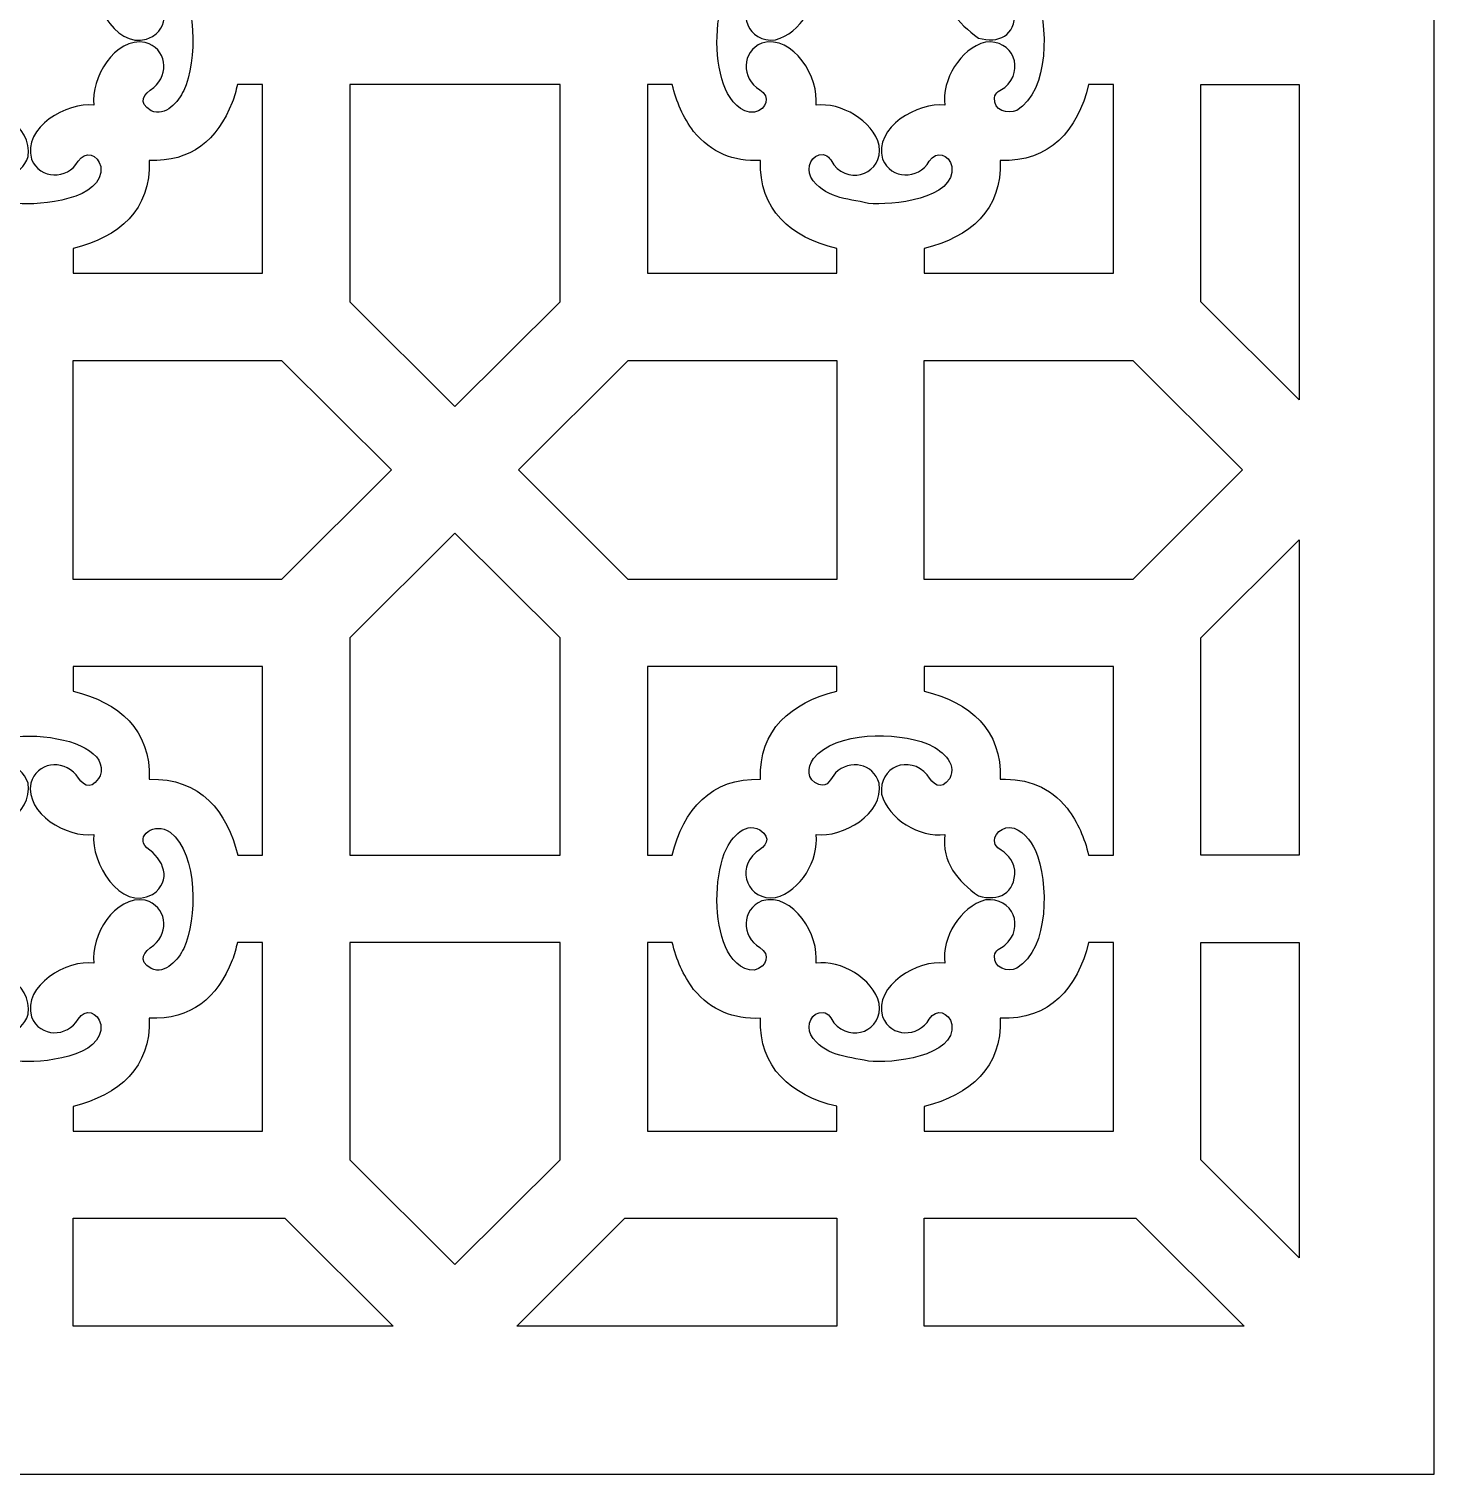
# Model space of a CAD drawing. Header units: centimetres. Extents: x -7.2 to -1.5, y -9 to 2.1.
# Drawn here: x -4.331 to -1.5, y -9 to -6.087 of the extents above; entities that cross this region are included whole.
import ezdxf

# ---------------------------------------------------------------- set-up
doc = ezdxf.new("R2010")
doc.units = ezdxf.units.CM
doc.header["$MEASUREMENT"] = 0
doc.layers.add('layer 1', color=7, linetype='Continuous')

msp = doc.modelspace()

# ---------------------------------------------------------------- linework, layer by layer
at = {"layer": 'layer 1', "color": 250}
for points, knots in [([(-7.16347, -9.00021), (-7.16347, -9.00021), (-7.16347, 2.05805), (-7.16347, 2.05805), (-7.16347, 2.05805), (-7.16347, 2.05805), (-1.49952, 2.05805), (-1.49952, 2.05805), (-1.49952, 2.05805), (-1.49952, 2.05805), (-1.49952, -9.00021), (-1.49952, -9.00021), (-1.49952, -9.00021), (-1.49952, -9.00021), (-7.16347, -9.00021), (-7.16347, -9.00021)], [0, 0, 0, 0, 0.2, 0.2, 0.2, 0.2, 0.4, 0.4, 0.4, 0.4, 0.6, 0.6, 0.6, 0.6, 1, 1, 1, 1]), ([(-4.64514, -6.02042), (-4.66459, -6.07327), (-4.6656, -6.15687), (-4.64273, -6.20878), (-4.64273, -6.20878), (-4.60494, -6.29457), (-4.53038, -6.23628), (-4.57384, -6.2099), (-4.57384, -6.2099), (-4.61104, -6.18731), (-4.6114, -6.1331), (-4.56929, -6.11591), (-4.56929, -6.11591), (-4.50505, -6.09771), (-4.45358, -6.18746), (-4.46035, -6.24111), (-4.46035, -6.24111), (-4.40734, -6.23442), (-4.32273, -6.28275), (-4.33327, -6.34451), (-4.33327, -6.34451), (-4.34527, -6.38661), (-4.39682, -6.39426), (-4.42457, -6.36142), (-4.42457, -6.36142), (-4.43794, -6.34178), (-4.45478, -6.32787), (-4.47158, -6.35651), (-4.47158, -6.35651), (-4.4849, -6.38532), (-4.45293, -6.41073), (-4.43071, -6.42165), (-4.43071, -6.42165), (-4.43071, -6.42165), (-4.35467, -6.43899), (-4.35467, -6.43899), (-4.35467, -6.43899), (-4.31, -6.44365), (-4.17838, -6.43157), (-4.18656, -6.36494), (-4.18656, -6.36494), (-4.19236, -6.34001), (-4.21827, -6.33171), (-4.232, -6.35424), (-4.232, -6.35424), (-4.25471, -6.39151), (-4.30918, -6.39143), (-4.32629, -6.3497), (-4.32629, -6.3497), (-4.34453, -6.28579), (-4.25441, -6.23416), (-4.20069, -6.24111), (-4.20069, -6.24111), (-4.20742, -6.18707), (-4.15887, -6.10393), (-4.09696, -6.11443), (-4.09696, -6.11443), (-4.05473, -6.12639), (-4.04705, -6.17779), (-4.08001, -6.20544), (-4.08001, -6.20544), (-4.0997, -6.21878), (-4.11364, -6.23554), (-4.08493, -6.25231), (-4.08493, -6.25231), (-4.05632, -6.26543), (-4.02978, -6.23341), (-4.01959, -6.21156), (-4.01959, -6.21156), (-3.99225, -6.15302), (-3.99038, -6.02297), (-4.04657, -5.97716), (-4.04657, -5.97716), (-4.07829, -5.95564), (-4.1186, -5.98491), (-4.09403, -6.00884), (-4.09403, -6.00884), (-4.05973, -6.03214), (-4.04192, -6.07455), (-4.08216, -6.1029), (-4.08216, -6.1029), (-4.14754, -6.13865), (-4.20745, -6.0372), (-4.20069, -5.98226), (-4.20069, -5.98226), (-4.25492, -5.98889), (-4.33828, -5.94065), (-4.32776, -5.87886), (-4.32776, -5.87886), (-4.31576, -5.83675), (-4.26418, -5.82909), (-4.23647, -5.86196), (-4.23647, -5.86196), (-4.22375, -5.88062), (-4.20956, -5.89509), (-4.19096, -5.86943), (-4.19096, -5.86943), (-4.19096, -5.86943), (-4.18821, -5.86416), (-4.18821, -5.86416), (-4.18821, -5.86416), (-4.15568, -5.76982), (-4.46534, -5.74884), (-4.47491, -5.85219), (-4.47491, -5.85219), (-4.47447, -5.88123), (-4.44568, -5.89348), (-4.42904, -5.86913), (-4.42904, -5.86913), (-4.40691, -5.82799), (-4.346, -5.8342), (-4.33327, -5.87885), (-4.33327, -5.87885), (-4.32271, -5.94078), (-4.40701, -5.98882), (-4.46035, -5.98226), (-4.46035, -5.98226), (-4.45345, -6.03625), (-4.50226, -6.1194), (-4.56408, -6.10894), (-4.56408, -6.10894), (-4.6063, -6.09696), (-4.61399, -6.04557), (-4.58103, -6.01792), (-4.58103, -6.01792), (-4.5623, -6.00525), (-4.54779, -5.99109), (-4.57353, -5.97256), (-4.57353, -5.97256), (-4.6068, -5.95525), (-4.63423, -5.99299), (-4.64514, -6.02042)], [0, 0, 0, 0, 0.0294118, 0.0294118, 0.0294118, 0.0294118, 0.0588235, 0.0588235, 0.0588235, 0.0588235, 0.0882353, 0.0882353, 0.0882353, 0.0882353, 0.1176471, 0.1176471, 0.1176471, 0.1176471, 0.1470588, 0.1470588, 0.1470588, 0.1470588, 0.1764706, 0.1764706, 0.1764706, 0.1764706, 0.2058824, 0.2058824, 0.2058824, 0.2058824, 0.2352941, 0.2352941, 0.2352941, 0.2352941, 0.2647059, 0.2647059, 0.2647059, 0.2647059, 0.2941176, 0.2941176, 0.2941176, 0.2941176, 0.3235294, 0.3235294, 0.3235294, 0.3235294, 0.3529412, 0.3529412, 0.3529412, 0.3529412, 0.3823529, 0.3823529, 0.3823529, 0.3823529, 0.4117647, 0.4117647, 0.4117647, 0.4117647, 0.4411765, 0.4411765, 0.4411765, 0.4411765, 0.4705882, 0.4705882, 0.4705882, 0.4705882, 0.5, 0.5, 0.5, 0.5, 0.5294118, 0.5294118, 0.5294118, 0.5294118, 0.5588235, 0.5588235, 0.5588235, 0.5588235, 0.5882353, 0.5882353, 0.5882353, 0.5882353, 0.6176471, 0.6176471, 0.6176471, 0.6176471, 0.6470588, 0.6470588, 0.6470588, 0.6470588, 0.6764706, 0.6764706, 0.6764706, 0.6764706, 0.7058824, 0.7058824, 0.7058824, 0.7058824, 0.7352941, 0.7352941, 0.7352941, 0.7352941, 0.7647059, 0.7647059, 0.7647059, 0.7647059, 0.7941176, 0.7941176, 0.7941176, 0.7941176, 0.8235294, 0.8235294, 0.8235294, 0.8235294, 0.8529412, 0.8529412, 0.8529412, 0.8529412, 0.8823529, 0.8823529, 0.8823529, 0.8823529, 0.9117647, 0.9117647, 0.9117647, 0.9117647, 0.9411765, 0.9411765, 0.9411765, 0.9411765, 1, 1, 1, 1]), ([(-2.92997, -6.02042), (-2.94988, -6.07451), (-2.95029, -6.15572), (-2.92756, -6.20878), (-2.92756, -6.20878), (-2.91741, -6.2308), (-2.8966, -6.25854), (-2.8694, -6.2552), (-2.8694, -6.2552), (-2.84437, -6.24941), (-2.83576, -6.22385), (-2.85866, -6.2099), (-2.85866, -6.2099), (-2.89619, -6.18703), (-2.89623, -6.1331), (-2.85411, -6.11591), (-2.85411, -6.11591), (-2.78989, -6.09771), (-2.73841, -6.18745), (-2.74518, -6.24111), (-2.74518, -6.24111), (-2.69469, -6.23474), (-2.63093, -6.27214), (-2.61771, -6.32254), (-2.61771, -6.32254), (-2.61077, -6.37784), (-2.67422, -6.40304), (-2.70939, -6.36142), (-2.70939, -6.36142), (-2.71544, -6.35254), (-2.71873, -6.34268), (-2.7305, -6.34062), (-2.7305, -6.34062), (-2.75559, -6.33927), (-2.76421, -6.36637), (-2.75576, -6.38592), (-2.75576, -6.38592), (-2.72945, -6.42835), (-2.68442, -6.42874), (-2.6395, -6.43899), (-2.6395, -6.43899), (-2.59336, -6.4438), (-2.46334, -6.43047), (-2.47138, -6.36494), (-2.47138, -6.36494), (-2.47719, -6.33999), (-2.50283, -6.33141), (-2.51682, -6.35424), (-2.51682, -6.35424), (-2.53986, -6.3918), (-2.59401, -6.39141), (-2.61111, -6.3497), (-2.61111, -6.3497), (-2.62935, -6.28579), (-2.53925, -6.23415), (-2.48551, -6.24111), (-2.48551, -6.24111), (-2.49186, -6.1901), (-2.45454, -6.12725), (-2.40382, -6.11404), (-2.40382, -6.11404), (-2.34837, -6.10713), (-2.32305, -6.17038), (-2.36483, -6.20544), (-2.36483, -6.20544), (-2.37373, -6.21147), (-2.38362, -6.21474), (-2.38569, -6.22647), (-2.38569, -6.22647), (-2.38703, -6.25148), (-2.35987, -6.26008), (-2.34025, -6.25166), (-2.34025, -6.25166), (-2.27456, -6.21115), (-2.27597, -6.07802), (-2.30313, -6.01458), (-2.30313, -6.01458), (-2.31267, -5.99387), (-2.33035, -5.97002), (-2.35504, -5.96775), (-2.35504, -5.96775), (-2.37619, -5.96808), (-2.39694, -5.99123), (-2.37885, -6.00884), (-2.37885, -6.00884), (-2.36051, -6.0213), (-2.34846, -6.0296), (-2.34468, -6.05399), (-2.34468, -6.05399), (-2.34313, -6.1009), (-2.37733, -6.11755), (-2.41784, -6.10568), (-2.41784, -6.10568), (-2.45951, -6.07629), (-2.49231, -6.03749), (-2.48551, -5.98226), (-2.48551, -5.98226), (-2.5367, -5.98852), (-2.59974, -5.95144), (-2.61298, -5.90082), (-2.61298, -5.90082), (-2.61989, -5.84552), (-2.55643, -5.82029), (-2.52129, -5.86196), (-2.52129, -5.86196), (-2.50858, -5.88061), (-2.49439, -5.89509), (-2.47579, -5.86943), (-2.47579, -5.86943), (-2.45893, -5.83718), (-2.49507, -5.81017), (-2.52081, -5.79922), (-2.52081, -5.79922), (-2.58374, -5.7744), (-2.70515, -5.77353), (-2.75028, -5.82862), (-2.75028, -5.82862), (-2.76321, -5.84755), (-2.76461, -5.87166), (-2.7395, -5.88164), (-2.7395, -5.88164), (-2.71992, -5.8872), (-2.71575, -5.86948), (-2.70614, -5.85809), (-2.70614, -5.85809), (-2.67691, -5.82976), (-2.62955, -5.83865), (-2.6181, -5.87885), (-2.6181, -5.87885), (-2.60753, -5.94079), (-2.69185, -5.98882), (-2.74518, -5.98226), (-2.74518, -5.98226), (-2.73867, -6.03318), (-2.77631, -6.09617), (-2.82687, -6.10933), (-2.82687, -6.10933), (-2.88235, -6.11622), (-2.90764, -6.05296), (-2.86585, -6.01792), (-2.86585, -6.01792), (-2.84713, -6.00525), (-2.83261, -5.99109), (-2.85836, -5.97256), (-2.85836, -5.97256), (-2.8916, -5.95527), (-2.91913, -5.99317), (-2.92997, -6.02042)], [0, 0, 0, 0, 0.0263158, 0.0263158, 0.0263158, 0.0263158, 0.0526316, 0.0526316, 0.0526316, 0.0526316, 0.0789474, 0.0789474, 0.0789474, 0.0789474, 0.1052632, 0.1052632, 0.1052632, 0.1052632, 0.1315789, 0.1315789, 0.1315789, 0.1315789, 0.1578947, 0.1578947, 0.1578947, 0.1578947, 0.1842105, 0.1842105, 0.1842105, 0.1842105, 0.2105263, 0.2105263, 0.2105263, 0.2105263, 0.2368421, 0.2368421, 0.2368421, 0.2368421, 0.2631579, 0.2631579, 0.2631579, 0.2631579, 0.2894737, 0.2894737, 0.2894737, 0.2894737, 0.3157895, 0.3157895, 0.3157895, 0.3157895, 0.3421053, 0.3421053, 0.3421053, 0.3421053, 0.3684211, 0.3684211, 0.3684211, 0.3684211, 0.3947368, 0.3947368, 0.3947368, 0.3947368, 0.4210526, 0.4210526, 0.4210526, 0.4210526, 0.4473684, 0.4473684, 0.4473684, 0.4473684, 0.4736842, 0.4736842, 0.4736842, 0.4736842, 0.5, 0.5, 0.5, 0.5, 0.5263158, 0.5263158, 0.5263158, 0.5263158, 0.5526316, 0.5526316, 0.5526316, 0.5526316, 0.5789474, 0.5789474, 0.5789474, 0.5789474, 0.6052632, 0.6052632, 0.6052632, 0.6052632, 0.6315789, 0.6315789, 0.6315789, 0.6315789, 0.6578947, 0.6578947, 0.6578947, 0.6578947, 0.6842105, 0.6842105, 0.6842105, 0.6842105, 0.7105263, 0.7105263, 0.7105263, 0.7105263, 0.7368421, 0.7368421, 0.7368421, 0.7368421, 0.7631579, 0.7631579, 0.7631579, 0.7631579, 0.7894737, 0.7894737, 0.7894737, 0.7894737, 0.8157895, 0.8157895, 0.8157895, 0.8157895, 0.8421053, 0.8421053, 0.8421053, 0.8421053, 0.8684211, 0.8684211, 0.8684211, 0.8684211, 0.8947368, 0.8947368, 0.8947368, 0.8947368, 0.9210526, 0.9210526, 0.9210526, 0.9210526, 0.9473684, 0.9473684, 0.9473684, 0.9473684, 1, 1, 1, 1]), ([(-3.91124, -6.19947), (-3.91124, -6.19947), (-3.86082, -6.19947), (-3.86082, -6.19947), (-3.86082, -6.19947), (-3.86082, -6.19947), (-3.86082, -6.57989), (-3.86082, -6.57989), (-3.86082, -6.57989), (-3.86082, -6.57989), (-4.24242, -6.57989), (-4.24242, -6.57989), (-4.24242, -6.57989), (-4.24242, -6.57989), (-4.24242, -6.52998), (-4.24242, -6.52998), (-4.24242, -6.52998), (-4.14994, -6.50747), (-4.0853, -6.45191), (-4.08888, -6.35257), (-4.08888, -6.35257), (-4.00514, -6.35555), (-3.95179, -6.31168), (-3.92164, -6.23553), (-3.92164, -6.23553), (-3.91762, -6.22417), (-3.91414, -6.21207), (-3.91124, -6.19947)], [0, 0, 0, 0, 0.125, 0.125, 0.125, 0.125, 0.25, 0.25, 0.25, 0.25, 0.375, 0.375, 0.375, 0.375, 0.5, 0.5, 0.5, 0.5, 0.625, 0.625, 0.625, 0.625, 0.75, 0.75, 0.75, 0.75, 1, 1, 1, 1]), ([(-3.68469, -6.19947), (-3.68469, -6.19947), (-3.26111, -6.19947), (-3.26111, -6.19947), (-3.26111, -6.19947), (-3.26111, -6.19947), (-3.26111, -6.6376), (-3.26111, -6.6376), (-3.26111, -6.6376), (-3.26111, -6.6376), (-3.4729, -6.84873), (-3.4729, -6.84873), (-3.4729, -6.84873), (-3.4729, -6.84873), (-3.68469, -6.6376), (-3.68469, -6.6376), (-3.68469, -6.6376), (-3.68469, -6.6376), (-3.68469, -6.19947), (-3.68469, -6.19947)], [0, 0, 0, 0, 0.1666667, 0.1666667, 0.1666667, 0.1666667, 0.3333333, 0.3333333, 0.3333333, 0.3333333, 0.5, 0.5, 0.5, 0.5, 0.6666667, 0.6666667, 0.6666667, 0.6666667, 1, 1, 1, 1]), ([(-3.08498, -6.19947), (-3.08498, -6.19947), (-3.03496, -6.19947), (-3.03496, -6.19947), (-3.03496, -6.19947), (-3.02634, -6.23468), (-3.01361, -6.26531), (-2.99179, -6.29427), (-2.99179, -6.29427), (-2.95568, -6.33717), (-2.91257, -6.35455), (-2.85699, -6.35257), (-2.85699, -6.35257), (-2.86053, -6.45164), (-2.79596, -6.50799), (-2.70338, -6.5299), (-2.70338, -6.5299), (-2.70338, -6.5299), (-2.70338, -6.57989), (-2.70338, -6.57989), (-2.70338, -6.57989), (-2.70338, -6.57989), (-3.08498, -6.57989), (-3.08498, -6.57989), (-3.08498, -6.57989), (-3.08498, -6.57989), (-3.08498, -6.19947), (-3.08498, -6.19947)], [0, 0, 0, 0, 0.125, 0.125, 0.125, 0.125, 0.25, 0.25, 0.25, 0.25, 0.375, 0.375, 0.375, 0.375, 0.5, 0.5, 0.5, 0.5, 0.625, 0.625, 0.625, 0.625, 0.75, 0.75, 0.75, 0.75, 1, 1, 1, 1]), ([(-2.19583, -6.19947), (-2.19583, -6.19947), (-2.14564, -6.19947), (-2.14564, -6.19947), (-2.14564, -6.19947), (-2.14564, -6.19947), (-2.14564, -6.57989), (-2.14564, -6.57989), (-2.14564, -6.57989), (-2.14564, -6.57989), (-2.52725, -6.57989), (-2.52725, -6.57989), (-2.52725, -6.57989), (-2.52725, -6.57989), (-2.52725, -6.52998), (-2.52725, -6.52998), (-2.52725, -6.52998), (-2.43478, -6.50748), (-2.37013, -6.45192), (-2.37371, -6.35257), (-2.37371, -6.35257), (-2.27435, -6.3561), (-2.21781, -6.29175), (-2.19583, -6.19947)], [0, 0, 0, 0, 0.1428571, 0.1428571, 0.1428571, 0.1428571, 0.2857143, 0.2857143, 0.2857143, 0.2857143, 0.4285714, 0.4285714, 0.4285714, 0.4285714, 0.5714286, 0.5714286, 0.5714286, 0.5714286, 0.7142857, 0.7142857, 0.7142857, 0.7142857, 1, 1, 1, 1]), ([(-1.77138, -6.19947), (-1.77138, -6.19947), (-1.96952, -6.19947), (-1.96952, -6.19947), (-1.96952, -6.19947), (-1.96952, -6.19947), (-1.96952, -6.6376), (-1.96952, -6.6376), (-1.96952, -6.6376), (-1.96952, -6.6376), (-1.77138, -6.83511), (-1.77138, -6.83511), (-1.77138, -6.83511), (-1.77138, -6.83511), (-1.77138, -6.19947), (-1.77138, -6.19947)], [0, 0, 0, 0, 0.2, 0.2, 0.2, 0.2, 0.4, 0.4, 0.4, 0.4, 0.6, 0.6, 0.6, 0.6, 1, 1, 1, 1]), ([(-4.24242, -6.75547), (-4.24242, -6.75547), (-4.24242, -7.19689), (-4.24242, -7.19689), (-4.24242, -7.19689), (-4.24242, -7.19689), (-3.82215, -7.19689), (-3.82215, -7.19689), (-3.82215, -7.19689), (-3.82215, -7.19689), (-3.60075, -6.97618), (-3.60075, -6.97618), (-3.60075, -6.97618), (-3.60075, -6.97618), (-3.82215, -6.75547), (-3.82215, -6.75547), (-3.82215, -6.75547), (-3.82215, -6.75547), (-4.24242, -6.75547), (-4.24242, -6.75547)], [0, 0, 0, 0, 0.1666667, 0.1666667, 0.1666667, 0.1666667, 0.3333333, 0.3333333, 0.3333333, 0.3333333, 0.5, 0.5, 0.5, 0.5, 0.6666667, 0.6666667, 0.6666667, 0.6666667, 1, 1, 1, 1]), ([(-2.70338, -7.19689), (-2.70338, -7.19689), (-2.70338, -6.75547), (-2.70338, -6.75547), (-2.70338, -6.75547), (-2.70338, -6.75547), (-3.12365, -6.75547), (-3.12365, -6.75547), (-3.12365, -6.75547), (-3.12365, -6.75547), (-3.34505, -6.97618), (-3.34505, -6.97618), (-3.34505, -6.97618), (-3.34505, -6.97618), (-3.12365, -7.19689), (-3.12365, -7.19689), (-3.12365, -7.19689), (-3.12365, -7.19689), (-2.70338, -7.19689), (-2.70338, -7.19689)], [0, 0, 0, 0, 0.1666667, 0.1666667, 0.1666667, 0.1666667, 0.3333333, 0.3333333, 0.3333333, 0.3333333, 0.5, 0.5, 0.5, 0.5, 0.6666667, 0.6666667, 0.6666667, 0.6666667, 1, 1, 1, 1]), ([(-2.52725, -6.75547), (-2.52725, -6.75547), (-2.52725, -7.19689), (-2.52725, -7.19689), (-2.52725, -7.19689), (-2.52725, -7.19689), (-2.10698, -7.19689), (-2.10698, -7.19689), (-2.10698, -7.19689), (-2.10698, -7.19689), (-1.88558, -6.97618), (-1.88558, -6.97618), (-1.88558, -6.97618), (-1.88558, -6.97618), (-2.10698, -6.75547), (-2.10698, -6.75547), (-2.10698, -6.75547), (-2.10698, -6.75547), (-2.52725, -6.75547), (-2.52725, -6.75547)], [0, 0, 0, 0, 0.1666667, 0.1666667, 0.1666667, 0.1666667, 0.3333333, 0.3333333, 0.3333333, 0.3333333, 0.5, 0.5, 0.5, 0.5, 0.6666667, 0.6666667, 0.6666667, 0.6666667, 1, 1, 1, 1]), ([(-3.26111, -7.75288), (-3.26111, -7.75288), (-3.68469, -7.75288), (-3.68469, -7.75288), (-3.68469, -7.75288), (-3.68469, -7.75288), (-3.68469, -7.31476), (-3.68469, -7.31476), (-3.68469, -7.31476), (-3.68469, -7.31476), (-3.4729, -7.10363), (-3.4729, -7.10363), (-3.4729, -7.10363), (-3.4729, -7.10363), (-3.26111, -7.31476), (-3.26111, -7.31476), (-3.26111, -7.31476), (-3.26111, -7.31476), (-3.26111, -7.75288), (-3.26111, -7.75288)], [0, 0, 0, 0, 0.1666667, 0.1666667, 0.1666667, 0.1666667, 0.3333333, 0.3333333, 0.3333333, 0.3333333, 0.5, 0.5, 0.5, 0.5, 0.6666667, 0.6666667, 0.6666667, 0.6666667, 1, 1, 1, 1]), ([(-1.77138, -7.11724), (-1.77138, -7.11724), (-1.96952, -7.31476), (-1.96952, -7.31476), (-1.96952, -7.31476), (-1.96952, -7.31476), (-1.96952, -7.75288), (-1.96952, -7.75288), (-1.96952, -7.75288), (-1.96952, -7.75288), (-1.77138, -7.75288), (-1.77138, -7.75288), (-1.77138, -7.75288), (-1.77138, -7.75288), (-1.77138, -7.11724), (-1.77138, -7.11724)], [0, 0, 0, 0, 0.2, 0.2, 0.2, 0.2, 0.4, 0.4, 0.4, 0.4, 0.6, 0.6, 0.6, 0.6, 1, 1, 1, 1]), ([(-3.86082, -7.75288), (-3.86082, -7.75288), (-3.91073, -7.75288), (-3.91073, -7.75288), (-3.91073, -7.75288), (-3.93117, -7.66642), (-3.986, -7.5961), (-4.08888, -7.59978), (-4.08888, -7.59978), (-4.08531, -7.50076), (-4.1499, -7.44437), (-4.24242, -7.42247), (-4.24242, -7.42247), (-4.24242, -7.42247), (-4.24242, -7.37246), (-4.24242, -7.37246), (-4.24242, -7.37246), (-4.24242, -7.37246), (-3.86082, -7.37246), (-3.86082, -7.37246), (-3.86082, -7.37246), (-3.86082, -7.37246), (-3.86082, -7.75288), (-3.86082, -7.75288)], [0, 0, 0, 0, 0.1428571, 0.1428571, 0.1428571, 0.1428571, 0.2857143, 0.2857143, 0.2857143, 0.2857143, 0.4285714, 0.4285714, 0.4285714, 0.4285714, 0.5714286, 0.5714286, 0.5714286, 0.5714286, 0.7142857, 0.7142857, 0.7142857, 0.7142857, 1, 1, 1, 1]), ([(-3.03497, -7.75288), (-3.03497, -7.75288), (-3.08498, -7.75288), (-3.08498, -7.75288), (-3.08498, -7.75288), (-3.08498, -7.75288), (-3.08498, -7.37246), (-3.08498, -7.37246), (-3.08498, -7.37246), (-3.08498, -7.37246), (-2.70338, -7.37246), (-2.70338, -7.37246), (-2.70338, -7.37246), (-2.70338, -7.37246), (-2.70338, -7.42236), (-2.70338, -7.42236), (-2.70338, -7.42236), (-2.79581, -7.44485), (-2.86053, -7.50052), (-2.85699, -7.59978), (-2.85699, -7.59978), (-2.95654, -7.59622), (-3.01265, -7.66067), (-3.03497, -7.75288)], [0, 0, 0, 0, 0.1428571, 0.1428571, 0.1428571, 0.1428571, 0.2857143, 0.2857143, 0.2857143, 0.2857143, 0.4285714, 0.4285714, 0.4285714, 0.4285714, 0.5714286, 0.5714286, 0.5714286, 0.5714286, 0.7142857, 0.7142857, 0.7142857, 0.7142857, 1, 1, 1, 1]), ([(-2.14564, -7.75288), (-2.14564, -7.75288), (-2.19573, -7.75288), (-2.19573, -7.75288), (-2.19573, -7.75288), (-2.20435, -7.7177), (-2.21703, -7.6872), (-2.23876, -7.65825), (-2.23876, -7.65825), (-2.27489, -7.61523), (-2.31805, -7.59779), (-2.37371, -7.59978), (-2.37371, -7.59978), (-2.37014, -7.50075), (-2.43473, -7.44437), (-2.52725, -7.42247), (-2.52725, -7.42247), (-2.52725, -7.42247), (-2.52725, -7.37246), (-2.52725, -7.37246), (-2.52725, -7.37246), (-2.52725, -7.37246), (-2.14564, -7.37246), (-2.14564, -7.37246), (-2.14564, -7.37246), (-2.14564, -7.37246), (-2.14564, -7.75288), (-2.14564, -7.75288)], [0, 0, 0, 0, 0.125, 0.125, 0.125, 0.125, 0.25, 0.25, 0.25, 0.25, 0.375, 0.375, 0.375, 0.375, 0.5, 0.5, 0.5, 0.5, 0.625, 0.625, 0.625, 0.625, 0.75, 0.75, 0.75, 0.75, 1, 1, 1, 1]), ([(-4.64514, -7.74941), (-4.66459, -7.80225), (-4.6656, -7.88585), (-4.64273, -7.93777), (-4.64273, -7.93777), (-4.60494, -8.02355), (-4.53038, -7.96526), (-4.57384, -7.93888), (-4.57384, -7.93888), (-4.61104, -7.91629), (-4.6114, -7.86208), (-4.56929, -7.84489), (-4.56929, -7.84489), (-4.50505, -7.8267), (-4.45358, -7.91644), (-4.46035, -7.9701), (-4.46035, -7.9701), (-4.40734, -7.96341), (-4.32273, -8.01174), (-4.33327, -8.0735), (-4.33327, -8.0735), (-4.34527, -8.11559), (-4.39682, -8.12324), (-4.42457, -8.0904), (-4.42457, -8.0904), (-4.43794, -8.07077), (-4.45478, -8.05686), (-4.47158, -8.08549), (-4.47158, -8.08549), (-4.4849, -8.11431), (-4.45293, -8.13972), (-4.43071, -8.15063), (-4.43071, -8.15063), (-4.43071, -8.15063), (-4.35467, -8.16797), (-4.35467, -8.16797), (-4.35467, -8.16797), (-4.31, -8.17263), (-4.17838, -8.16056), (-4.18656, -8.09392), (-4.18656, -8.09392), (-4.19236, -8.06899), (-4.21827, -8.0607), (-4.232, -8.08322), (-4.232, -8.08322), (-4.25471, -8.12049), (-4.30918, -8.12041), (-4.32629, -8.07868), (-4.32629, -8.07868), (-4.34453, -8.01478), (-4.25441, -7.96314), (-4.20069, -7.9701), (-4.20069, -7.9701), (-4.20742, -7.91606), (-4.15887, -7.83292), (-4.09696, -7.84342), (-4.09696, -7.84342), (-4.05473, -7.85537), (-4.04705, -7.90678), (-4.08001, -7.93443), (-4.08001, -7.93443), (-4.0997, -7.94776), (-4.11364, -7.96452), (-4.08493, -7.98129), (-4.08493, -7.98129), (-4.05632, -7.99442), (-4.02978, -7.9624), (-4.01959, -7.94055), (-4.01959, -7.94055), (-3.99225, -7.882), (-3.99038, -7.75195), (-4.04657, -7.70615), (-4.04657, -7.70615), (-4.07829, -7.68463), (-4.1186, -7.7139), (-4.09403, -7.73782), (-4.09403, -7.73782), (-4.05973, -7.76112), (-4.04192, -7.80354), (-4.08216, -7.83189), (-4.08216, -7.83189), (-4.14754, -7.86764), (-4.20745, -7.76619), (-4.20069, -7.71124), (-4.20069, -7.71124), (-4.25492, -7.71787), (-4.33828, -7.66964), (-4.32776, -7.60784), (-4.32776, -7.60784), (-4.31576, -7.56574), (-4.26418, -7.55808), (-4.23647, -7.59094), (-4.23647, -7.59094), (-4.22375, -7.60961), (-4.20956, -7.62407), (-4.19096, -7.59841), (-4.19096, -7.59841), (-4.19096, -7.59841), (-4.18821, -7.59314), (-4.18821, -7.59314), (-4.18821, -7.59314), (-4.15568, -7.49881), (-4.46534, -7.47782), (-4.47491, -7.58118), (-4.47491, -7.58118), (-4.47447, -7.61021), (-4.44568, -7.62247), (-4.42904, -7.59812), (-4.42904, -7.59812), (-4.40691, -7.55698), (-4.346, -7.56318), (-4.33327, -7.60784), (-4.33327, -7.60784), (-4.32271, -7.66976), (-4.40701, -7.7178), (-4.46035, -7.71124), (-4.46035, -7.71124), (-4.45345, -7.76523), (-4.50226, -7.84838), (-4.56408, -7.83792), (-4.56408, -7.83792), (-4.6063, -7.82594), (-4.61399, -7.77455), (-4.58103, -7.74691), (-4.58103, -7.74691), (-4.5623, -7.73423), (-4.54779, -7.72008), (-4.57353, -7.70154), (-4.57353, -7.70154), (-4.6068, -7.68423), (-4.63423, -7.72198), (-4.64514, -7.74941)], [0, 0, 0, 0, 0.0294118, 0.0294118, 0.0294118, 0.0294118, 0.0588235, 0.0588235, 0.0588235, 0.0588235, 0.0882353, 0.0882353, 0.0882353, 0.0882353, 0.1176471, 0.1176471, 0.1176471, 0.1176471, 0.1470588, 0.1470588, 0.1470588, 0.1470588, 0.1764706, 0.1764706, 0.1764706, 0.1764706, 0.2058824, 0.2058824, 0.2058824, 0.2058824, 0.2352941, 0.2352941, 0.2352941, 0.2352941, 0.2647059, 0.2647059, 0.2647059, 0.2647059, 0.2941176, 0.2941176, 0.2941176, 0.2941176, 0.3235294, 0.3235294, 0.3235294, 0.3235294, 0.3529412, 0.3529412, 0.3529412, 0.3529412, 0.3823529, 0.3823529, 0.3823529, 0.3823529, 0.4117647, 0.4117647, 0.4117647, 0.4117647, 0.4411765, 0.4411765, 0.4411765, 0.4411765, 0.4705882, 0.4705882, 0.4705882, 0.4705882, 0.5, 0.5, 0.5, 0.5, 0.5294118, 0.5294118, 0.5294118, 0.5294118, 0.5588235, 0.5588235, 0.5588235, 0.5588235, 0.5882353, 0.5882353, 0.5882353, 0.5882353, 0.6176471, 0.6176471, 0.6176471, 0.6176471, 0.6470588, 0.6470588, 0.6470588, 0.6470588, 0.6764706, 0.6764706, 0.6764706, 0.6764706, 0.7058824, 0.7058824, 0.7058824, 0.7058824, 0.7352941, 0.7352941, 0.7352941, 0.7352941, 0.7647059, 0.7647059, 0.7647059, 0.7647059, 0.7941176, 0.7941176, 0.7941176, 0.7941176, 0.8235294, 0.8235294, 0.8235294, 0.8235294, 0.8529412, 0.8529412, 0.8529412, 0.8529412, 0.8823529, 0.8823529, 0.8823529, 0.8823529, 0.9117647, 0.9117647, 0.9117647, 0.9117647, 0.9411765, 0.9411765, 0.9411765, 0.9411765, 1, 1, 1, 1]), ([(-2.92997, -7.74941), (-2.94988, -7.8035), (-2.95029, -7.8847), (-2.92756, -7.93777), (-2.92756, -7.93777), (-2.91741, -7.95978), (-2.8966, -7.98753), (-2.8694, -7.98418), (-2.8694, -7.98418), (-2.84437, -7.9784), (-2.83576, -7.95283), (-2.85866, -7.93888), (-2.85866, -7.93888), (-2.89619, -7.91601), (-2.89623, -7.86208), (-2.85411, -7.84489), (-2.85411, -7.84489), (-2.78989, -7.8267), (-2.73841, -7.91643), (-2.74518, -7.9701), (-2.74518, -7.9701), (-2.69469, -7.96373), (-2.63093, -8.00112), (-2.61771, -8.05153), (-2.61771, -8.05153), (-2.61077, -8.10683), (-2.67422, -8.13203), (-2.70939, -8.0904), (-2.70939, -8.0904), (-2.71544, -8.08152), (-2.71873, -8.07167), (-2.7305, -8.06961), (-2.7305, -8.06961), (-2.75559, -8.06826), (-2.76421, -8.09535), (-2.75576, -8.1149), (-2.75576, -8.1149), (-2.72945, -8.15733), (-2.68442, -8.15773), (-2.6395, -8.16797), (-2.6395, -8.16797), (-2.59336, -8.17278), (-2.46334, -8.15946), (-2.47138, -8.09392), (-2.47138, -8.09392), (-2.47719, -8.06898), (-2.50283, -8.0604), (-2.51682, -8.08322), (-2.51682, -8.08322), (-2.53986, -8.12079), (-2.59401, -8.1204), (-2.61111, -8.07868), (-2.61111, -8.07868), (-2.62935, -8.01478), (-2.53925, -7.96314), (-2.48551, -7.9701), (-2.48551, -7.9701), (-2.49186, -7.91909), (-2.45454, -7.85623), (-2.40382, -7.84303), (-2.40382, -7.84303), (-2.34837, -7.83612), (-2.32305, -7.89937), (-2.36483, -7.93443), (-2.36483, -7.93443), (-2.37373, -7.94045), (-2.38362, -7.94372), (-2.38569, -7.95546), (-2.38569, -7.95546), (-2.38703, -7.98047), (-2.35987, -7.98907), (-2.34025, -7.98064), (-2.34025, -7.98064), (-2.27456, -7.94014), (-2.27597, -7.807), (-2.30313, -7.74356), (-2.30313, -7.74356), (-2.31267, -7.72286), (-2.33035, -7.699), (-2.35504, -7.69673), (-2.35504, -7.69673), (-2.37619, -7.69706), (-2.39694, -7.72021), (-2.37885, -7.73782), (-2.37885, -7.73782), (-2.36051, -7.75028), (-2.34846, -7.75859), (-2.34468, -7.78298), (-2.34468, -7.78298), (-2.34313, -7.82989), (-2.37733, -7.84653), (-2.41784, -7.83467), (-2.41784, -7.83467), (-2.45951, -7.80528), (-2.49231, -7.76648), (-2.48551, -7.71124), (-2.48551, -7.71124), (-2.5367, -7.7175), (-2.59974, -7.68042), (-2.61298, -7.62981), (-2.61298, -7.62981), (-2.61989, -7.57451), (-2.55643, -7.54927), (-2.52129, -7.59094), (-2.52129, -7.59094), (-2.50858, -7.6096), (-2.49439, -7.62408), (-2.47579, -7.59841), (-2.47579, -7.59841), (-2.45893, -7.56616), (-2.49507, -7.53916), (-2.52081, -7.52821), (-2.52081, -7.52821), (-2.58374, -7.50338), (-2.70515, -7.50252), (-2.75028, -7.5576), (-2.75028, -7.5576), (-2.76321, -7.57654), (-2.76461, -7.60064), (-2.7395, -7.61062), (-2.7395, -7.61062), (-2.71992, -7.61619), (-2.71575, -7.59847), (-2.70614, -7.58708), (-2.70614, -7.58708), (-2.67691, -7.55875), (-2.62955, -7.56764), (-2.6181, -7.60784), (-2.6181, -7.60784), (-2.60753, -7.66977), (-2.69185, -7.7178), (-2.74518, -7.71124), (-2.74518, -7.71124), (-2.73867, -7.76216), (-2.77631, -7.82515), (-2.82687, -7.83831), (-2.82687, -7.83831), (-2.88235, -7.8452), (-2.90764, -7.78195), (-2.86585, -7.74691), (-2.86585, -7.74691), (-2.84713, -7.73423), (-2.83261, -7.72008), (-2.85836, -7.70154), (-2.85836, -7.70154), (-2.8916, -7.68426), (-2.91913, -7.72216), (-2.92997, -7.74941)], [0, 0, 0, 0, 0.0263158, 0.0263158, 0.0263158, 0.0263158, 0.0526316, 0.0526316, 0.0526316, 0.0526316, 0.0789474, 0.0789474, 0.0789474, 0.0789474, 0.1052632, 0.1052632, 0.1052632, 0.1052632, 0.1315789, 0.1315789, 0.1315789, 0.1315789, 0.1578947, 0.1578947, 0.1578947, 0.1578947, 0.1842105, 0.1842105, 0.1842105, 0.1842105, 0.2105263, 0.2105263, 0.2105263, 0.2105263, 0.2368421, 0.2368421, 0.2368421, 0.2368421, 0.2631579, 0.2631579, 0.2631579, 0.2631579, 0.2894737, 0.2894737, 0.2894737, 0.2894737, 0.3157895, 0.3157895, 0.3157895, 0.3157895, 0.3421053, 0.3421053, 0.3421053, 0.3421053, 0.3684211, 0.3684211, 0.3684211, 0.3684211, 0.3947368, 0.3947368, 0.3947368, 0.3947368, 0.4210526, 0.4210526, 0.4210526, 0.4210526, 0.4473684, 0.4473684, 0.4473684, 0.4473684, 0.4736842, 0.4736842, 0.4736842, 0.4736842, 0.5, 0.5, 0.5, 0.5, 0.5263158, 0.5263158, 0.5263158, 0.5263158, 0.5526316, 0.5526316, 0.5526316, 0.5526316, 0.5789474, 0.5789474, 0.5789474, 0.5789474, 0.6052632, 0.6052632, 0.6052632, 0.6052632, 0.6315789, 0.6315789, 0.6315789, 0.6315789, 0.6578947, 0.6578947, 0.6578947, 0.6578947, 0.6842105, 0.6842105, 0.6842105, 0.6842105, 0.7105263, 0.7105263, 0.7105263, 0.7105263, 0.7368421, 0.7368421, 0.7368421, 0.7368421, 0.7631579, 0.7631579, 0.7631579, 0.7631579, 0.7894737, 0.7894737, 0.7894737, 0.7894737, 0.8157895, 0.8157895, 0.8157895, 0.8157895, 0.8421053, 0.8421053, 0.8421053, 0.8421053, 0.8684211, 0.8684211, 0.8684211, 0.8684211, 0.8947368, 0.8947368, 0.8947368, 0.8947368, 0.9210526, 0.9210526, 0.9210526, 0.9210526, 0.9473684, 0.9473684, 0.9473684, 0.9473684, 1, 1, 1, 1]), ([(-3.91124, -7.92846), (-3.91124, -7.92846), (-3.86082, -7.92846), (-3.86082, -7.92846), (-3.86082, -7.92846), (-3.86082, -7.92846), (-3.86082, -8.30887), (-3.86082, -8.30887), (-3.86082, -8.30887), (-3.86082, -8.30887), (-4.24242, -8.30887), (-4.24242, -8.30887), (-4.24242, -8.30887), (-4.24242, -8.30887), (-4.24242, -8.25897), (-4.24242, -8.25897), (-4.24242, -8.25897), (-4.14995, -8.23646), (-4.0853, -8.18089), (-4.08888, -8.08156), (-4.08888, -8.08156), (-4.00514, -8.08453), (-3.95179, -8.04067), (-3.92164, -7.96452), (-3.92164, -7.96452), (-3.91762, -7.95315), (-3.91414, -7.94105), (-3.91124, -7.92846)], [0, 0, 0, 0, 0.125, 0.125, 0.125, 0.125, 0.25, 0.25, 0.25, 0.25, 0.375, 0.375, 0.375, 0.375, 0.5, 0.5, 0.5, 0.5, 0.625, 0.625, 0.625, 0.625, 0.75, 0.75, 0.75, 0.75, 1, 1, 1, 1]), ([(-3.68469, -7.92846), (-3.68469, -7.92846), (-3.26111, -7.92846), (-3.26111, -7.92846), (-3.26111, -7.92846), (-3.26111, -7.92846), (-3.26111, -8.36658), (-3.26111, -8.36658), (-3.26111, -8.36658), (-3.26111, -8.36658), (-3.4729, -8.57771), (-3.4729, -8.57771), (-3.4729, -8.57771), (-3.4729, -8.57771), (-3.68469, -8.36658), (-3.68469, -8.36658), (-3.68469, -8.36658), (-3.68469, -8.36658), (-3.68469, -7.92846), (-3.68469, -7.92846)], [0, 0, 0, 0, 0.1666667, 0.1666667, 0.1666667, 0.1666667, 0.3333333, 0.3333333, 0.3333333, 0.3333333, 0.5, 0.5, 0.5, 0.5, 0.6666667, 0.6666667, 0.6666667, 0.6666667, 1, 1, 1, 1]), ([(-3.08498, -7.92846), (-3.08498, -7.92846), (-3.03496, -7.92846), (-3.03496, -7.92846), (-3.03496, -7.92846), (-3.02634, -7.96367), (-3.01361, -7.99429), (-2.99179, -8.02325), (-2.99179, -8.02325), (-2.95568, -8.06616), (-2.91257, -8.08353), (-2.85699, -8.08156), (-2.85699, -8.08156), (-2.86053, -8.18061), (-2.79596, -8.23698), (-2.70338, -8.25889), (-2.70338, -8.25889), (-2.70338, -8.25889), (-2.70338, -8.30887), (-2.70338, -8.30887), (-2.70338, -8.30887), (-2.70338, -8.30887), (-3.08498, -8.30887), (-3.08498, -8.30887), (-3.08498, -8.30887), (-3.08498, -8.30887), (-3.08498, -7.92846), (-3.08498, -7.92846)], [0, 0, 0, 0, 0.125, 0.125, 0.125, 0.125, 0.25, 0.25, 0.25, 0.25, 0.375, 0.375, 0.375, 0.375, 0.5, 0.5, 0.5, 0.5, 0.625, 0.625, 0.625, 0.625, 0.75, 0.75, 0.75, 0.75, 1, 1, 1, 1]), ([(-2.19583, -7.92846), (-2.19583, -7.92846), (-2.14564, -7.92846), (-2.14564, -7.92846), (-2.14564, -7.92846), (-2.14564, -7.92846), (-2.14564, -8.30887), (-2.14564, -8.30887), (-2.14564, -8.30887), (-2.14564, -8.30887), (-2.52725, -8.30887), (-2.52725, -8.30887), (-2.52725, -8.30887), (-2.52725, -8.30887), (-2.52725, -8.25897), (-2.52725, -8.25897), (-2.52725, -8.25897), (-2.43478, -8.23646), (-2.37013, -8.18089), (-2.37371, -8.08156), (-2.37371, -8.08156), (-2.27435, -8.08508), (-2.21781, -8.02074), (-2.19583, -7.92846)], [0, 0, 0, 0, 0.1428571, 0.1428571, 0.1428571, 0.1428571, 0.2857143, 0.2857143, 0.2857143, 0.2857143, 0.4285714, 0.4285714, 0.4285714, 0.4285714, 0.5714286, 0.5714286, 0.5714286, 0.5714286, 0.7142857, 0.7142857, 0.7142857, 0.7142857, 1, 1, 1, 1]), ([(-1.77138, -7.92846), (-1.77138, -7.92846), (-1.96952, -7.92846), (-1.96952, -7.92846), (-1.96952, -7.92846), (-1.96952, -7.92846), (-1.96952, -8.36658), (-1.96952, -8.36658), (-1.96952, -8.36658), (-1.96952, -8.36658), (-1.77138, -8.56409), (-1.77138, -8.56409), (-1.77138, -8.56409), (-1.77138, -8.56409), (-1.77138, -7.92846), (-1.77138, -7.92846)], [0, 0, 0, 0, 0.2, 0.2, 0.2, 0.2, 0.4, 0.4, 0.4, 0.4, 0.6, 0.6, 0.6, 0.6, 1, 1, 1, 1]), ([(-4.24242, -8.70186), (-4.24242, -8.70186), (-3.59744, -8.70186), (-3.59744, -8.70186), (-3.59744, -8.70186), (-3.59744, -8.70186), (-3.81553, -8.48445), (-3.81553, -8.48445), (-3.81553, -8.48445), (-3.81553, -8.48445), (-4.24242, -8.48445), (-4.24242, -8.48445), (-4.24242, -8.48445), (-4.24242, -8.48445), (-4.24242, -8.70186), (-4.24242, -8.70186)], [0, 0, 0, 0, 0.2, 0.2, 0.2, 0.2, 0.4, 0.4, 0.4, 0.4, 0.6, 0.6, 0.6, 0.6, 1, 1, 1, 1]), ([(-3.34836, -8.70186), (-3.34836, -8.70186), (-2.70338, -8.70186), (-2.70338, -8.70186), (-2.70338, -8.70186), (-2.70338, -8.70186), (-2.70338, -8.48445), (-2.70338, -8.48445), (-2.70338, -8.48445), (-2.70338, -8.48445), (-3.13027, -8.48445), (-3.13027, -8.48445), (-3.13027, -8.48445), (-3.13027, -8.48445), (-3.34836, -8.70186), (-3.34836, -8.70186)], [0, 0, 0, 0, 0.2, 0.2, 0.2, 0.2, 0.4, 0.4, 0.4, 0.4, 0.6, 0.6, 0.6, 0.6, 1, 1, 1, 1]), ([(-2.52725, -8.70186), (-2.52725, -8.70186), (-1.88227, -8.70186), (-1.88227, -8.70186), (-1.88227, -8.70186), (-1.88227, -8.70186), (-2.10036, -8.48445), (-2.10036, -8.48445), (-2.10036, -8.48445), (-2.10036, -8.48445), (-2.52725, -8.48445), (-2.52725, -8.48445), (-2.52725, -8.48445), (-2.52725, -8.48445), (-2.52725, -8.70186), (-2.52725, -8.70186)], [0, 0, 0, 0, 0.2, 0.2, 0.2, 0.2, 0.4, 0.4, 0.4, 0.4, 0.6, 0.6, 0.6, 0.6, 1, 1, 1, 1])]:
    msp.add_open_spline(points, degree=3, knots=knots, dxfattribs=at)

doc.saveas('drawing.dxf')
